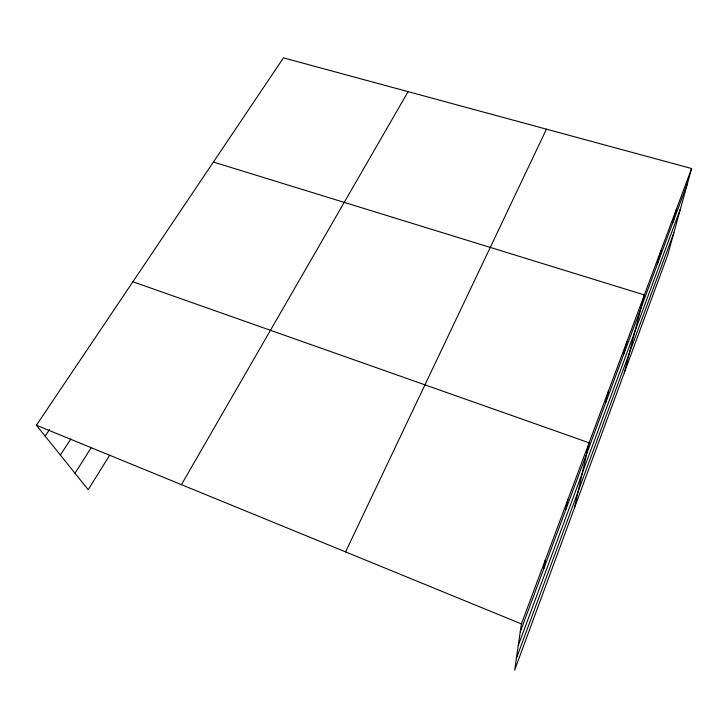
<?xml version="1.0" encoding="UTF-8"?>
<svg xmlns="http://www.w3.org/2000/svg" width="728" height="728" viewBox="0 0 728 728"><rect width="100%" height="100%" fill="white"/><g stroke="black" fill="none" stroke-linecap="round" stroke-linejoin="round"><path stroke-width="1.09" d="M691.6 168.523L521.412 623.923L514.65 670.142L667.685 255.119L691.6 168.523L283.474 57.858L36.4 425.243L88.206 489.68L109.746 455.118M543.716 568.923L545.372 559.814M565.793 509.7L567.895 499.545M574.419 508.062L589.107 442.797L132.906 281.745M605.714 402.63L608.535 390.79M623.814 354.081L626.926 341.578M624.278 372.836L644.362 294.931L213.404 162.044M657.302 264.264L660.906 250.65M672.827 222.641L676.63 208.572M516.352 658.512L673.846 232.833M518.254 645.536L680.598 208.354M520.256 631.84L687.605 182.983M345.582 551.906L546.455 129.165M181.436 484.657L408.089 91.646M74.984 473.236L91.191 447.738M60.378 455.073L70.871 438.92M45.136 436.108L49.495 429.547M36.4 425.243L521.412 623.923"/></g></svg>
